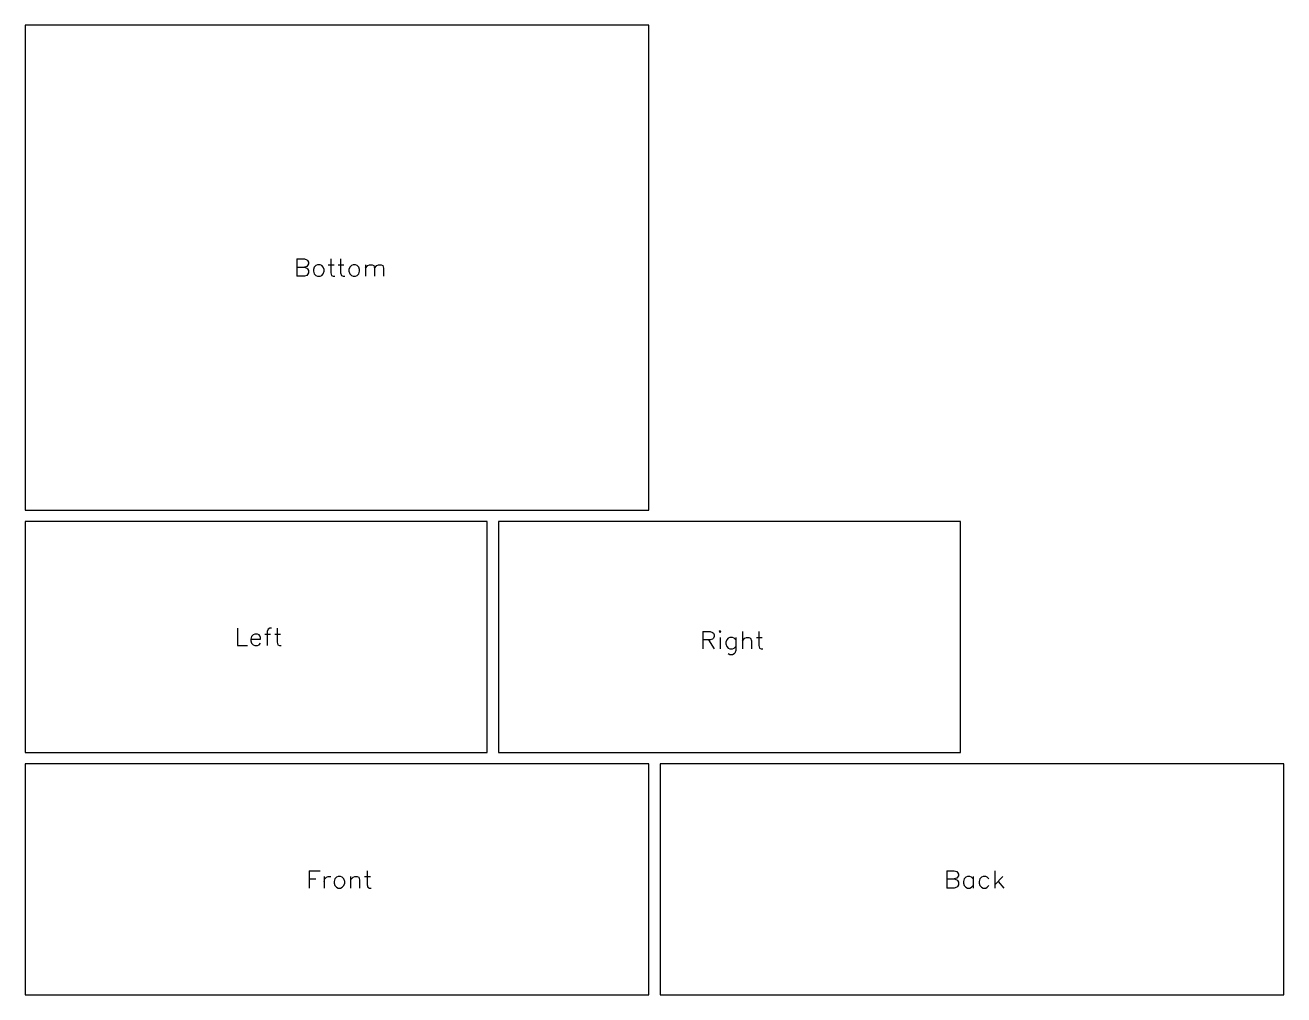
# Model space of a CAD drawing. Header units: millimetres. Extents: x 0 to 327, y 0 to 252.
import ezdxf

# ---------------------------------------------------------------- set-up
doc = ezdxf.new("R2010")
doc.units = ezdxf.units.MM

msp = doc.modelspace()

# ---------------------------------------------------------------- linework, layer by layer
at = {"color": 250}
for points in [[(0, 252), (0, 126), (162, 126), (162, 252), (0, 252)], [(0, 123), (0, 63), (120, 63), (120, 123), (0, 123)], [(123, 123), (123, 63), (243, 63), (243, 123), (123, 123)], [(0, 60), (0, 0), (162, 0), (162, 60), (0, 60)], [(165, 60), (165, 0), (327, 0), (327, 60), (165, 60)]]:
    msp.add_lwpolyline(points, close=True, dxfattribs=at)
at = {"color": 8}
for points in [[(70.61, 191.25), (70.61, 186.75)], [(70.61, 191.25), (72.54, 191.25), (73.18, 191.04), (73.39, 190.82), (73.61, 190.39), (73.61, 189.96), (73.39, 189.54), (73.18, 189.32), (72.54, 189.11)], [(78.75, 189.75), (80.25, 189.75)], [(79.39, 191.25), (79.39, 187.61), (79.61, 186.96), (80.04, 186.75), (80.46, 186.75)], [(81.32, 189.75), (82.82, 189.75)], [(81.96, 191.25), (81.96, 187.61), (82.18, 186.96), (82.61, 186.75), (83.04, 186.75)], [(88.39, 189.75), (88.39, 186.75)], [(88.39, 188.89), (89.04, 189.54), (89.46, 189.75), (90.11, 189.75), (90.54, 189.54), (90.75, 188.89), (90.75, 186.75)], [(90.75, 188.89), (91.39, 189.54), (91.82, 189.75), (92.46, 189.75), (92.89, 189.54), (93.11, 188.89), (93.11, 186.75)], [(70.61, 189.11), (72.54, 189.11), (73.18, 188.89), (73.39, 188.68), (73.61, 188.25), (73.61, 187.61), (73.39, 187.18), (73.18, 186.96), (72.54, 186.75), (70.61, 186.75)], [(55.18, 95.25), (55.18, 90.75)], [(63.96, 95.25), (63.54, 95.25), (63.11, 95.04), (62.89, 94.39), (62.89, 90.75)], [(65.46, 95.25), (65.46, 91.61), (65.68, 90.96), (66.11, 90.75), (66.54, 90.75)], [(58.61, 92.46), (61.18, 92.46), (61.18, 92.89), (60.96, 93.32), (60.75, 93.54), (60.32, 93.75), (59.68, 93.75), (59.25, 93.54), (58.82, 93.11), (58.61, 92.46), (58.61, 92.04), (58.82, 91.39), (59.25, 90.96), (59.68, 90.75), (60.32, 90.75), (60.75, 90.96), (61.18, 91.39)], [(62.25, 93.75), (63.75, 93.75)], [(64.82, 93.75), (66.32, 93.75)], [(176.04, 94.39), (176.04, 89.89)], [(176.04, 94.39), (177.96, 94.39), (178.61, 94.18), (178.82, 93.96), (179.04, 93.54), (179.04, 93.11), (178.82, 92.68), (178.61, 92.46), (177.96, 92.25), (176.04, 92.25)], [(177.54, 92.25), (179.04, 89.89)], [(180.54, 92.89), (180.54, 89.89)], [(184.61, 92.25), (184.18, 92.68), (183.75, 92.89), (183.11, 92.89), (182.68, 92.68), (182.25, 92.25), (182.04, 91.61), (182.04, 91.18), (182.25, 90.54), (182.68, 90.11), (183.11, 89.89), (183.75, 89.89), (184.18, 90.11), (184.61, 90.54)], [(184.61, 92.89), (184.61, 89.46), (184.39, 88.82), (184.18, 88.61), (183.75, 88.39), (183.11, 88.39), (182.68, 88.61)], [(186.32, 94.39), (186.32, 89.89)], [(186.32, 92.04), (186.96, 92.68), (187.39, 92.89), (188.04, 92.89), (188.46, 92.68), (188.68, 92.04), (188.68, 89.89)], [(189.96, 92.89), (191.46, 92.89)], [(190.61, 94.39), (190.61, 90.75), (190.82, 90.11), (191.25, 89.89), (191.68, 89.89)], [(55.18, 90.75), (57.75, 90.75)], [(73.82, 32.25), (73.82, 27.75)], [(73.82, 32.25), (76.61, 32.25)], [(73.82, 30.11), (75.54, 30.11)], [(77.68, 30.75), (77.68, 27.75)], [(77.68, 29.46), (77.89, 30.11), (78.32, 30.54), (78.75, 30.75), (79.39, 30.75)], [(84.54, 30.75), (84.54, 27.75)], [(84.54, 29.89), (85.18, 30.54), (85.61, 30.75), (86.25, 30.75), (86.68, 30.54), (86.89, 29.89), (86.89, 27.75)], [(88.18, 30.75), (89.68, 30.75)], [(88.82, 32.25), (88.82, 28.61), (89.04, 27.96), (89.46, 27.75), (89.89, 27.75)], [(239.46, 32.25), (239.46, 27.75)], [(239.46, 32.25), (241.39, 32.25), (242.04, 32.04), (242.25, 31.82), (242.46, 31.39), (242.46, 30.96), (242.25, 30.54), (242.04, 30.32), (241.39, 30.11)], [(239.46, 30.11), (241.39, 30.11), (242.04, 29.89), (242.25, 29.68), (242.46, 29.25), (242.46, 28.61), (242.25, 28.18), (242.04, 27.96), (241.39, 27.75), (239.46, 27.75)], [(246.32, 30.11), (245.89, 30.54), (245.46, 30.75), (244.82, 30.75), (244.39, 30.54), (243.96, 30.11), (243.75, 29.46), (243.75, 29.04), (243.96, 28.39), (244.39, 27.96), (244.82, 27.75), (245.46, 27.75), (245.89, 27.96), (246.32, 28.39)], [(246.32, 30.75), (246.32, 27.75)], [(250.39, 30.11), (249.96, 30.54), (249.54, 30.75), (248.89, 30.75), (248.46, 30.54), (248.04, 30.11), (247.82, 29.46), (247.82, 29.04), (248.04, 28.39), (248.46, 27.96), (248.89, 27.75), (249.54, 27.75), (249.96, 27.96), (250.39, 28.39)], [(251.89, 32.25), (251.89, 27.75)], [(254.04, 30.75), (251.89, 28.61)], [(252.75, 29.46), (254.25, 27.75)]]:
    msp.add_lwpolyline(points, dxfattribs=at)
for points in [[(75.96, 189.75), (75.54, 189.54), (75.11, 189.11), (74.89, 188.46), (74.89, 188.04), (75.11, 187.39), (75.54, 186.96), (75.96, 186.75), (76.61, 186.75), (77.04, 186.96), (77.46, 187.39), (77.68, 188.04), (77.68, 188.46), (77.46, 189.11), (77.04, 189.54), (76.61, 189.75), (75.96, 189.75)], [(85.18, 189.75), (84.75, 189.54), (84.32, 189.11), (84.11, 188.46), (84.11, 188.04), (84.32, 187.39), (84.75, 186.96), (85.18, 186.75), (85.82, 186.75), (86.25, 186.96), (86.68, 187.39), (86.89, 188.04), (86.89, 188.46), (86.68, 189.11), (86.25, 189.54), (85.82, 189.75), (85.18, 189.75)], [(180.32, 94.39), (180.54, 94.18), (180.75, 94.39), (180.54, 94.61), (180.32, 94.39)], [(81.32, 30.75), (80.89, 30.54), (80.46, 30.11), (80.25, 29.46), (80.25, 29.04), (80.46, 28.39), (80.89, 27.96), (81.32, 27.75), (81.96, 27.75), (82.39, 27.96), (82.82, 28.39), (83.04, 29.04), (83.04, 29.46), (82.82, 30.11), (82.39, 30.54), (81.96, 30.75), (81.32, 30.75)]]:
    msp.add_lwpolyline(points, close=True, dxfattribs=at)

doc.saveas('drawing.dxf')
